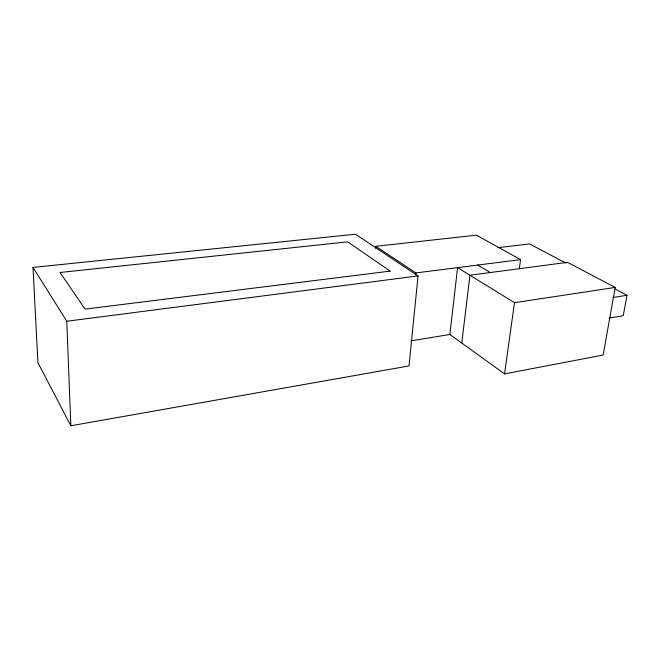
<?xml version="1.0" encoding="UTF-8"?>
<svg xmlns="http://www.w3.org/2000/svg" width="660" height="660" viewBox="0 0 660 660"><rect width="100%" height="100%" fill="white"/><g stroke="black" fill="none" stroke-linecap="round" stroke-linejoin="round"><path stroke-width="0.99" d="M375.565 248.317L375.73 246.296L476.479 235.166L520.583 259.611L519.304 268.727M415.66 274.948L415.866 272.935L375.73 246.296M418.052 275.921L409.027 365.945L70.859 425.774L37.917 362.686L33 267.415L355.468 234.226L418.052 275.921L66.767 321.247L33 267.415M449.872 334.488L457.594 267.63L514.495 302.684L615.219 287.43L603.124 355.063L504.537 373.898L449.872 334.488L411.081 340.832M461.761 343.06L469.945 275.236L567.427 262.334L615.219 287.43M504.537 373.898L514.495 302.684M615.161 289.039L627 295.284L623.238 315.703L609.015 318.112M612.909 297.503L627 295.284M415.866 272.935L520.583 259.611M497.879 247.69L529.567 243.928L565.991 263.125M477.757 265.056L490.322 272.539M66.767 321.247L70.859 425.774M390.209 271.12L85.049 309.127L60.043 272.498L347.688 241.857L390.209 271.12"/></g></svg>
